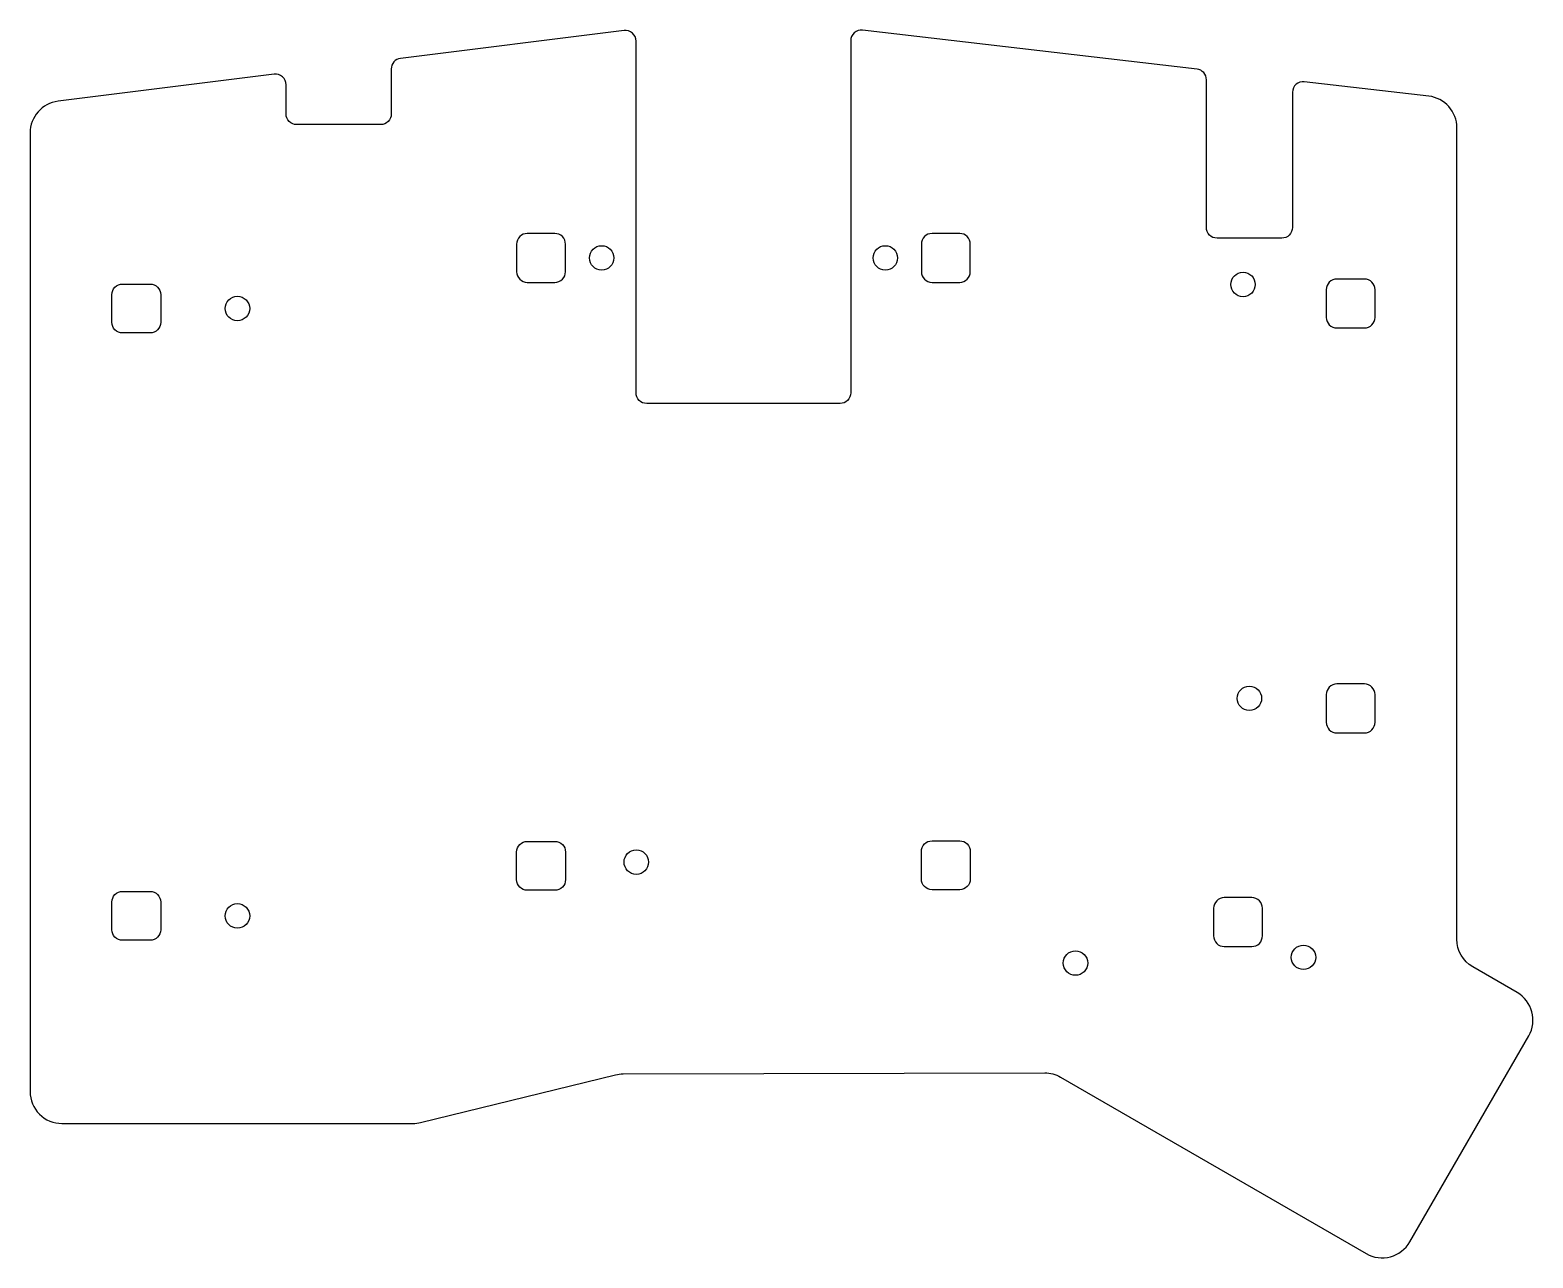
# Model space of a CAD drawing. Header units: millimetres. Extents: x 25 to 166, y 4 to 120.
import ezdxf

# ---------------------------------------------------------------- set-up
doc = ezdxf.new("R2010")
doc.units = ezdxf.units.MM
doc.layers.get('0').update_dxf_attribs({"linetype": 'CONTINUOUS'})

msp = doc.modelspace()

# ---------------------------------------------------------------- linework, layer by layer
for points in [[(120.18, 21.39, -0.132244), (121.68, 20.99), (150.45, 4.38, 0.41422), (154.54, 5.48), (165.74, 24.86, 0.414213), (164.64, 28.96), (160.47, 31.37, -0.267974), (158.97, 33.96), (158.98, 110.31, 0.380633), (156.33, 113.29), (144.62, 114.65, 0.448652), (143.5, 113.66), (143.5, 100.93, -0.414214), (142.5, 99.93), (136.4, 99.93, -0.414214), (135.4, 100.93), (135.4, 114.84, 0.380594), (134.52, 115.83), (103.03, 119.5, 0.448652), (101.92, 118.51), (101.92, 85.37, -0.414214), (100.92, 84.37), (82.72, 84.37, -0.414214), (81.72, 85.37), (81.72, 118.48, 0.45112), (80.59, 119.47), (59.55, 116.84, 0.378246), (58.68, 115.85), (58.68, 111.62, -0.414214), (57.68, 110.62), (49.78, 110.62, -0.414214), (48.78, 111.62), (48.78, 114.36, 0.45112), (47.65, 115.35), (27.31, 112.81, 0.378246), (24.68, 109.83), (24.68, 19.63, 0.414214), (27.68, 16.63), (60.73, 16.63, 0.060142), (61.44, 16.72), (79.79, 21.21, -0.059575), (80.5, 21.3)], [(74.08, 100.37), (71.48, 100.37, 0.414214), (70.48, 99.37), (70.48, 96.77, 0.414214), (71.48, 95.77), (74.08, 95.77, 0.414214), (75.08, 96.77), (75.08, 99.37, 0.414214)], [(109.58, 95.77), (112.18, 95.77, 0.414214), (113.18, 96.77), (113.18, 99.37, 0.414214), (112.18, 100.37), (109.58, 100.37, 0.414214), (108.58, 99.37), (108.58, 96.77, 0.414214)], [(33.38, 91.01, -0.414214), (32.38, 92.01), (32.38, 94.61, -0.414214), (33.38, 95.61), (35.98, 95.61, -0.414214), (36.98, 94.61), (36.98, 92.01, -0.414214), (35.98, 91.01)], [(150.28, 96.08), (147.68, 96.08, 0.414214), (146.68, 95.08), (146.68, 92.48, 0.414214), (147.68, 91.48), (150.28, 91.48, 0.414214), (151.28, 92.48), (151.28, 95.08, 0.414214)], [(150.28, 57.98), (147.68, 57.98, 0.414214), (146.68, 56.98), (146.68, 54.38, 0.414214), (147.68, 53.38), (150.28, 53.38, 0.414214), (151.28, 54.38), (151.28, 56.98, 0.414214)], [(70.48, 42.17, -0.414214), (71.48, 43.17), (74.08, 43.17, -0.414214), (75.08, 42.17), (75.08, 39.57, -0.414214), (74.08, 38.57), (71.48, 38.57, -0.414214), (70.48, 39.57)], [(108.58, 42.22, -0.414214), (109.58, 43.22), (112.18, 43.22, -0.414214), (113.18, 42.22), (113.18, 39.62, -0.414214), (112.18, 38.62), (109.58, 38.62, -0.414214), (108.58, 39.62)], [(33.38, 33.86, -0.414214), (32.38, 34.86), (32.38, 37.46, -0.414214), (33.38, 38.46), (35.98, 38.46, -0.414214), (36.98, 37.46), (36.98, 34.86, -0.414214), (35.98, 33.86)], [(137.08, 33.28), (139.68, 33.28, 0.414214), (140.68, 34.28), (140.68, 36.88, 0.414214), (139.68, 37.88), (137.08, 37.88, 0.414214), (136.08, 36.88), (136.08, 34.28, 0.414214)]]:
    msp.add_lwpolyline(points, format="xyb", close=True)
for centre in [(78.48, 98.07), (105.18, 98.07), (138.85, 95.57), (44.2, 93.31), (139.45, 56.63), (81.74, 41.22), (44.2, 36.16), (123.08, 31.72), (144.54, 32.26)]:
    msp.add_circle(centre, 1.15)

doc.saveas('drawing.dxf')
